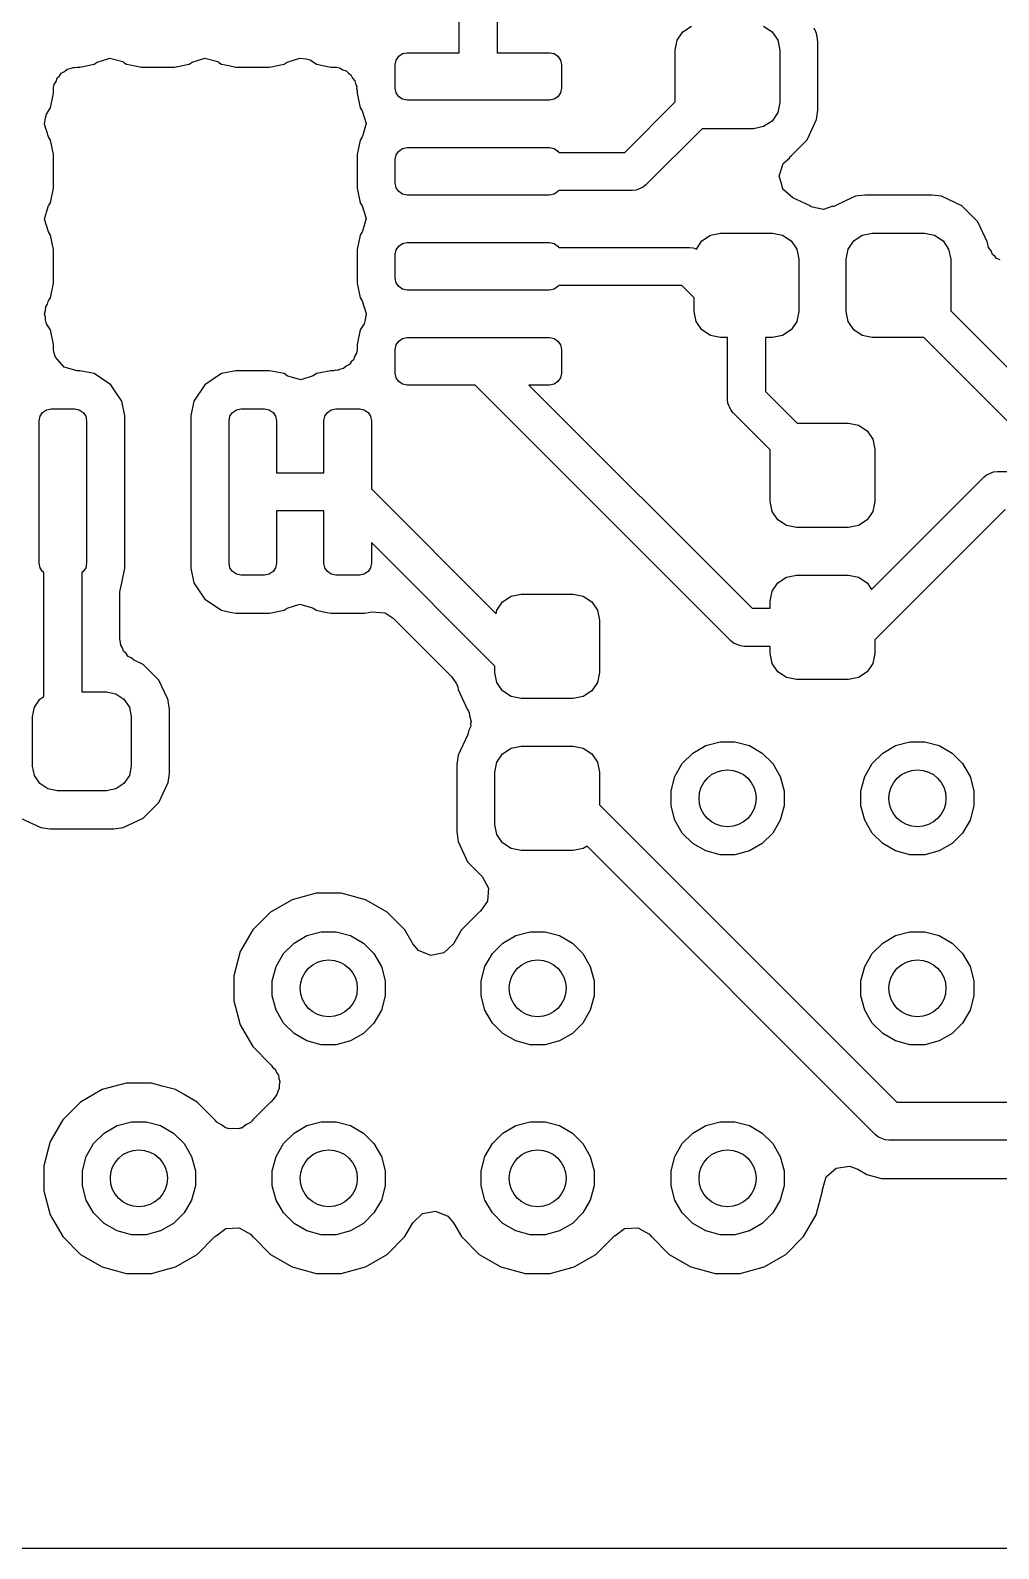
# Model space of a CAD drawing. Extents: x 2.65 to 6.49, y -4.64 to -1.62.
# Drawn here: x 4.9933 to 5.194, y -4.6358 to -4.3212 of the extents above; entities that cross this region are included whole.
import ezdxf

# ---------------------------------------------------------------- set-up
doc = ezdxf.new("R2010")
doc.units = 0
doc.header["$MEASUREMENT"] = 0
doc.layers.add('BLACK', color=7, linetype='CONTINUOUS')

msp = doc.modelspace()

# ---------------------------------------------------------------- linework, layer by layer
at = {"layer": 'BLACK', "linetype": 'CONTINUOUS'}
for p, q in [((5.08219, -4.32579), (5.08219, -4.28199)), ((5.09006, -4.28362), (5.09006, -4.32579)), ((5.12738, -4.32322), (5.12855, -4.32147)), ((5.12855, -4.32147), (5.13031, -4.32029)), ((5.14528, -4.32029), (5.14704, -4.32147)), ((5.14704, -4.32147), (5.14821, -4.32322)), ((5.15611, -4.32147), (5.15575, -4.3207)), ((5.15626, -4.3218), (5.15611, -4.32147)), ((5.15636, -4.32252), (5.15626, -4.3218)), ((5.15649, -4.32352), (5.15636, -4.32252)), ((5.06962, -4.32651), (5.07042, -4.32597)), ((5.07042, -4.32597), (5.07136, -4.32579)), ((5.07136, -4.32579), (5.08219, -4.32579)), ((5.09006, -4.32579), (5.10089, -4.32579)), ((5.10089, -4.32579), (5.10183, -4.32597)), ((5.10183, -4.32597), (5.10263, -4.32651)), ((5.12697, -4.3253), (5.12738, -4.32322)), ((5.12697, -4.33597), (5.12697, -4.3253)), ((5.14821, -4.32322), (5.14862, -4.3253)), ((5.14862, -4.3253), (5.14862, -4.33612)), ((5.15652, -4.32374), (5.15649, -4.32352)), ((5.15652, -4.33768), (5.15652, -4.32374)), ((5.00033, -4.3297), (5.00091, -4.3292)), ((5.00091, -4.3292), (5.00172, -4.32902)), ((5.00172, -4.32902), (5.00212, -4.32883)), ((5.00212, -4.32883), (5.00244, -4.32887)), ((5.00244, -4.32887), (5.00293, -4.32876)), ((5.00293, -4.32876), (5.00348, -4.32876)), ((5.00348, -4.32876), (5.0065, -4.32816)), ((5.00348, -4.32876), (5.00348, -4.32876)), ((5.0065, -4.32816), (5.00713, -4.32774)), ((5.00713, -4.32774), (5.00976, -4.32692)), ((5.00976, -4.32692), (5.01241, -4.32764)), ((5.01241, -4.32764), (5.01255, -4.32774)), ((5.01255, -4.32774), (5.01266, -4.32781)), ((5.01266, -4.32781), (5.01318, -4.32816)), ((5.01318, -4.32816), (5.01318, -4.32816)), ((5.01318, -4.32816), (5.01469, -4.32846)), ((5.01469, -4.32846), (5.0162, -4.32876)), ((5.0162, -4.32876), (5.02317, -4.32876)), ((5.02317, -4.32876), (5.02619, -4.32816)), ((5.02619, -4.32816), (5.02682, -4.32774)), ((5.02682, -4.32774), (5.02944, -4.32692)), ((5.02944, -4.32692), (5.03209, -4.32764)), ((5.03209, -4.32764), (5.03224, -4.32774)), ((5.03224, -4.32774), (5.03234, -4.32781)), ((5.03234, -4.32781), (5.03287, -4.32816)), ((5.03287, -4.32816), (5.03287, -4.32816)), ((5.03287, -4.32816), (5.03438, -4.32846)), ((5.03438, -4.32846), (5.03589, -4.32876)), ((5.03589, -4.32876), (5.04285, -4.32876)), ((5.04285, -4.32876), (5.04587, -4.32816)), ((5.04587, -4.32816), (5.0465, -4.32774)), ((5.0465, -4.32774), (5.04913, -4.32692)), ((5.04913, -4.32692), (5.05047, -4.32708)), ((5.05047, -4.32708), (5.05125, -4.32729)), ((5.05125, -4.32729), (5.05255, -4.32816)), ((5.05255, -4.32816), (5.05557, -4.32876)), ((5.05557, -4.32876), (5.05676, -4.32876)), ((5.05676, -4.32876), (5.05738, -4.32892)), ((5.05738, -4.32892), (5.05803, -4.32932)), ((5.05803, -4.32932), (5.05876, -4.32953)), ((5.0689, -4.32825), (5.06908, -4.32731)), ((5.0689, -4.33317), (5.0689, -4.32825)), ((5.06908, -4.32731), (5.06962, -4.32651)), ((5.10263, -4.32651), (5.10316, -4.32731)), ((5.10316, -4.32731), (5.10335, -4.32825)), ((5.10335, -4.32825), (5.10335, -4.33317)), ((4.99805, -4.333), (4.99822, -4.33238)), ((4.99822, -4.33238), (4.99861, -4.33173)), ((4.99861, -4.33173), (4.99883, -4.331)), ((4.99883, -4.331), (4.99931, -4.33058)), ((4.99931, -4.33058), (4.99965, -4.33003)), ((4.99965, -4.33003), (5.00033, -4.3297)), ((5.05876, -4.32953), (5.05918, -4.33002)), ((5.05918, -4.33002), (5.05973, -4.33035)), ((5.05973, -4.33035), (5.06006, -4.33104)), ((5.06006, -4.33104), (5.06056, -4.33161)), ((5.06056, -4.33161), (5.06074, -4.33242)), ((5.06074, -4.33242), (5.06094, -4.33283)), ((4.99745, -4.33721), (4.99805, -4.33419)), ((4.99805, -4.33419), (4.99805, -4.333)), ((5.06094, -4.33283), (5.0609, -4.33315)), ((5.0609, -4.33315), (5.061, -4.33364)), ((5.061, -4.33364), (5.061, -4.33419)), ((5.061, -4.33419), (5.0616, -4.33721)), ((5.06908, -4.33411), (5.0689, -4.33317)), ((5.06962, -4.33491), (5.06908, -4.33411)), ((5.07042, -4.33544), (5.06962, -4.33491)), ((5.07136, -4.33563), (5.07042, -4.33544)), ((5.10089, -4.33563), (5.07136, -4.33563)), ((5.10183, -4.33544), (5.10089, -4.33563)), ((5.10263, -4.33491), (5.10183, -4.33544)), ((5.10316, -4.33411), (5.10263, -4.33491)), ((5.10335, -4.33317), (5.10316, -4.33411)), ((4.99637, -4.33929), (4.99658, -4.33851)), ((4.99658, -4.33851), (4.99745, -4.33721)), ((5.0616, -4.33721), (5.06203, -4.33784)), ((5.06203, -4.33784), (5.06285, -4.34046)), ((5.11648, -4.34646), (5.12697, -4.33597)), ((5.14821, -4.33819), (5.14704, -4.33995)), ((5.14862, -4.33612), (5.14821, -4.33819)), ((5.15626, -4.33962), (5.15652, -4.33768)), ((4.99621, -4.34064), (4.99637, -4.33929)), ((4.99703, -4.34326), (4.99621, -4.34064)), ((5.06285, -4.34046), (5.06212, -4.34312)), ((5.13254, -4.34154), (5.12089, -4.35318)), ((5.14321, -4.34154), (5.13254, -4.34154)), ((5.14528, -4.34112), (5.14321, -4.34154)), ((5.14704, -4.33995), (5.14528, -4.34112)), ((5.15428, -4.34387), (5.15626, -4.33962)), ((4.99745, -4.34389), (4.99703, -4.34326)), ((4.99805, -4.34691), (4.99745, -4.34389)), ((4.99745, -4.34389), (4.99745, -4.34389)), ((4.99745, -4.34389), (4.99745, -4.34389)), ((5.0616, -4.34389), (5.061, -4.34691)), ((5.06203, -4.34326), (5.0616, -4.34389)), ((5.06212, -4.34312), (5.06203, -4.34326)), ((5.15096, -4.34719), (5.15428, -4.34387)), ((4.99805, -4.35387), (4.99805, -4.34691)), ((5.061, -4.34691), (5.061, -4.35387)), ((5.0689, -4.34793), (5.06908, -4.34699)), ((5.0689, -4.35285), (5.0689, -4.34793)), ((5.06908, -4.34699), (5.06962, -4.34619)), ((5.06962, -4.34619), (5.07042, -4.34566)), ((5.07042, -4.34566), (5.07136, -4.34547)), ((5.07136, -4.34547), (5.10089, -4.34547)), ((5.10089, -4.34547), (5.10183, -4.34566)), ((5.10183, -4.34566), (5.10263, -4.34619)), ((5.10263, -4.34619), (5.1028, -4.34646)), ((5.1028, -4.34646), (5.11648, -4.34646)), ((5.14979, -4.34835), (5.1507, -4.34756)), ((5.15061, -4.34744), (5.15096, -4.34719)), ((5.1507, -4.34756), (5.15061, -4.34744)), ((5.15096, -4.34719), (5.15096, -4.34719)), ((5.14851, -4.35137), (5.14891, -4.35007)), ((5.14851, -4.35139), (5.14851, -4.35137)), ((5.14851, -4.35141), (5.14851, -4.35139)), ((5.14888, -4.35272), (5.14851, -4.35141)), ((5.14891, -4.35007), (5.1493, -4.34877)), ((5.1493, -4.34877), (5.14931, -4.34876)), ((5.14931, -4.34876), (5.14932, -4.34875)), ((5.14932, -4.34875), (5.14979, -4.34835)), ((4.99745, -4.35689), (4.99805, -4.35387)), ((5.061, -4.35387), (5.0616, -4.35689)), ((5.06908, -4.3538), (5.0689, -4.35285)), ((5.06962, -4.35459), (5.06908, -4.3538)), ((5.07042, -4.35513), (5.06962, -4.35459)), ((5.10263, -4.35459), (5.10183, -4.35513)), ((5.1028, -4.35433), (5.10263, -4.35459)), ((5.11811, -4.35433), (5.1028, -4.35433)), ((5.11888, -4.35426), (5.11811, -4.35433)), ((5.1203, -4.35367), (5.11888, -4.35426)), ((5.12089, -4.35318), (5.1203, -4.35367)), ((5.14924, -4.35403), (5.14888, -4.35272)), ((5.14926, -4.35404), (5.14924, -4.35403)), ((5.14926, -4.35405), (5.14926, -4.35404)), ((5.15028, -4.35495), (5.14926, -4.35405)), ((4.99621, -4.36032), (4.99694, -4.35767)), ((4.99694, -4.35767), (4.99703, -4.35753)), ((4.99703, -4.35753), (4.99745, -4.35689)), ((5.0616, -4.35689), (5.06203, -4.35752)), ((5.06203, -4.35752), (5.06285, -4.36015)), ((5.07136, -4.35531), (5.07042, -4.35513)), ((5.10089, -4.35531), (5.07136, -4.35531)), ((5.10183, -4.35513), (5.10089, -4.35531)), ((5.1513, -4.35586), (5.15028, -4.35495)), ((5.15131, -4.35586), (5.1513, -4.35586)), ((5.1549, -4.35753), (5.15131, -4.35586)), ((5.15495, -4.35759), (5.1549, -4.35753)), ((5.15539, -4.3578), (5.15495, -4.35759)), ((5.15963, -4.3576), (5.15767, -4.35826)), ((5.15968, -4.35771), (5.15963, -4.3576)), ((5.16009, -4.35752), (5.15968, -4.35771)), ((5.16238, -4.35645), (5.16009, -4.35752)), ((5.16432, -4.35555), (5.16238, -4.35645)), ((5.16626, -4.3553), (5.16432, -4.35555)), ((5.16432, -4.35555), (5.16432, -4.35555)), ((5.1802, -4.3553), (5.16626, -4.3553)), ((5.18214, -4.35555), (5.1802, -4.3553)), ((5.1802, -4.3553), (5.1802, -4.3553)), ((5.1802, -4.3553), (5.1802, -4.3553)), ((5.1802, -4.3553), (5.1802, -4.3553)), ((5.18639, -4.35753), (5.18214, -4.35555)), ((5.18214, -4.35555), (5.18214, -4.35555)), ((5.18971, -4.36085), (5.18639, -4.35753)), ((4.99703, -4.36295), (4.99621, -4.36032)), ((5.06285, -4.36015), (5.06212, -4.3628)), ((5.15767, -4.35826), (5.15539, -4.3578)), ((5.19169, -4.36511), (5.18971, -4.36085)), ((4.99745, -4.36358), (4.99703, -4.36295)), ((4.99805, -4.3666), (4.99745, -4.36358)), ((4.99745, -4.36358), (4.99745, -4.36358)), ((4.99745, -4.36358), (4.99745, -4.36358)), ((5.0616, -4.36358), (5.061, -4.3666)), ((5.06203, -4.36295), (5.0616, -4.36358)), ((5.06212, -4.3628), (5.06203, -4.36295)), ((5.13249, -4.36477), (5.13425, -4.3636)), ((5.13425, -4.3636), (5.13632, -4.36319)), ((5.13632, -4.36319), (5.14715, -4.36319)), ((5.14715, -4.36319), (5.14922, -4.3636)), ((5.14922, -4.3636), (5.15097, -4.36477)), ((5.16399, -4.36477), (5.16574, -4.3636)), ((5.16574, -4.3636), (5.16781, -4.36319)), ((5.16781, -4.36319), (5.17864, -4.36319)), ((5.17864, -4.36319), (5.18071, -4.3636)), ((5.18071, -4.3636), (5.18247, -4.36477)), ((4.99805, -4.37356), (4.99805, -4.3666)), ((5.061, -4.3666), (5.061, -4.37356)), ((5.0689, -4.36762), (5.06908, -4.36668)), ((5.06908, -4.36668), (5.06962, -4.36588)), ((5.06962, -4.36588), (5.07042, -4.36534)), ((5.07042, -4.36534), (5.07136, -4.36516)), ((5.07136, -4.36516), (5.10089, -4.36516)), ((5.10089, -4.36516), (5.10183, -4.36534)), ((5.10183, -4.36534), (5.10263, -4.36588)), ((5.10263, -4.36588), (5.1028, -4.36614)), ((5.1028, -4.36614), (5.12992, -4.36614)), ((5.12992, -4.36614), (5.13069, -4.36622)), ((5.13069, -4.36622), (5.13135, -4.36649)), ((5.13135, -4.36649), (5.13249, -4.36477)), ((5.15097, -4.36477), (5.15215, -4.36653)), ((5.15215, -4.36653), (5.15256, -4.3686)), ((5.1624, -4.3686), (5.16281, -4.36653)), ((5.16281, -4.36653), (5.16399, -4.36477)), ((5.18247, -4.36477), (5.18364, -4.36653)), ((5.18364, -4.36653), (5.18406, -4.3686)), ((5.19171, -4.36522), (5.19169, -4.36511)), ((5.19193, -4.36618), (5.19171, -4.36522)), ((5.19242, -4.36685), (5.19193, -4.36618)), ((5.19273, -4.36763), (5.19242, -4.36685)), ((5.0689, -4.37254), (5.0689, -4.36762)), ((5.15256, -4.3686), (5.15256, -4.37943)), ((5.1624, -4.37943), (5.1624, -4.3686)), ((5.18406, -4.3686), (5.18406, -4.37927)), ((5.1932, -4.36795), (5.19273, -4.36763)), ((5.19353, -4.36842), (5.1932, -4.36795)), ((5.1943, -4.36873), (5.19353, -4.36842)), ((5.06908, -4.37348), (5.0689, -4.37254)), ((5.06962, -4.37428), (5.06908, -4.37348)), ((4.99703, -4.37721), (4.99745, -4.37658)), ((4.99745, -4.37658), (4.99805, -4.37356)), ((5.061, -4.37356), (5.0616, -4.37658)), ((5.0616, -4.37658), (5.06203, -4.37721)), ((5.07042, -4.37481), (5.06962, -4.37428)), ((5.07136, -4.375), (5.07042, -4.37481)), ((5.10089, -4.375), (5.07136, -4.375)), ((5.10183, -4.37481), (5.10089, -4.375)), ((5.10263, -4.37428), (5.10183, -4.37481)), ((5.1028, -4.37402), (5.10263, -4.37428)), ((5.12829, -4.37402), (5.1028, -4.37402)), ((5.13091, -4.37663), (5.12829, -4.37402)), ((5.13091, -4.37943), (5.13091, -4.37663)), ((4.99621, -4.38001), (4.99642, -4.37923)), ((4.99642, -4.37923), (4.99644, -4.37843)), ((4.99644, -4.37843), (4.99678, -4.37793)), ((4.99678, -4.37793), (4.99694, -4.37736)), ((4.99694, -4.37736), (4.99703, -4.37721)), ((5.06203, -4.37721), (5.06285, -4.37983)), ((5.13132, -4.3815), (5.13091, -4.37943)), ((5.15256, -4.37943), (5.15215, -4.3815)), ((5.16281, -4.3815), (5.1624, -4.37943)), ((5.18406, -4.37927), (5.20439, -4.39961)), ((4.99639, -4.38058), (4.99621, -4.38001)), ((4.99637, -4.38118), (4.99639, -4.38058)), ((4.99658, -4.38196), (4.99637, -4.38118)), ((4.99745, -4.38326), (4.99658, -4.38196)), ((5.06247, -4.38196), (5.0616, -4.38326)), ((5.06268, -4.38118), (5.06247, -4.38196)), ((5.06285, -4.37983), (5.06268, -4.38118)), ((5.13249, -4.38326), (5.13132, -4.3815)), ((5.15215, -4.3815), (5.15097, -4.38326)), ((5.16399, -4.38326), (5.16281, -4.3815)), ((4.99805, -4.38628), (4.99745, -4.38326)), ((5.0616, -4.38326), (5.061, -4.38628)), ((5.06908, -4.38636), (5.06962, -4.38556)), ((5.06962, -4.38556), (5.07042, -4.38503)), ((5.07042, -4.38503), (5.07136, -4.38484)), ((5.07136, -4.38484), (5.10089, -4.38484)), ((5.10089, -4.38484), (5.10183, -4.38503)), ((5.10183, -4.38503), (5.10263, -4.38556)), ((5.10263, -4.38556), (5.10316, -4.38636)), ((5.13425, -4.38443), (5.13249, -4.38326)), ((5.13632, -4.38484), (5.13425, -4.38443)), ((5.1378, -4.38484), (5.13632, -4.38484)), ((5.1378, -4.39764), (5.1378, -4.38484)), ((5.14715, -4.38484), (5.14567, -4.38484)), ((5.14567, -4.38484), (5.14567, -4.39601)), ((5.14922, -4.38443), (5.14715, -4.38484)), ((5.15097, -4.38326), (5.14922, -4.38443)), ((5.16574, -4.38443), (5.16399, -4.38326)), ((5.16781, -4.38484), (5.16574, -4.38443)), ((5.17849, -4.38484), (5.16781, -4.38484)), ((5.19997, -4.40633), (5.17849, -4.38484)), ((4.99805, -4.38747), (4.99805, -4.38628)), ((4.99822, -4.38809), (4.99805, -4.38747)), ((4.99849, -4.38886), (4.99822, -4.38809)), ((5.00029, -4.39094), (4.99849, -4.38886)), ((5.06044, -4.38874), (5.06023, -4.38947)), ((5.06084, -4.38809), (5.06044, -4.38874)), ((5.061, -4.38747), (5.06084, -4.38809)), ((5.061, -4.38628), (5.061, -4.38747)), ((5.0689, -4.3873), (5.06908, -4.38636)), ((5.0689, -4.39222), (5.0689, -4.3873)), ((5.10316, -4.38636), (5.10335, -4.3873)), ((5.10335, -4.3873), (5.10335, -4.39222)), ((5.00293, -4.39171), (5.00029, -4.39094)), ((5.00348, -4.39171), (5.00293, -4.39171)), ((5.0065, -4.39231), (5.00348, -4.39171)), ((5.00348, -4.39171), (5.00348, -4.39171)), ((5.00993, -4.3946), (5.0065, -4.39231)), ((5.0065, -4.39231), (5.0065, -4.39231)), ((5.0065, -4.39231), (5.0065, -4.39231)), ((5.03287, -4.39231), (5.02944, -4.3946)), ((5.03589, -4.39171), (5.03287, -4.39231)), ((5.03287, -4.39231), (5.03287, -4.39231)), ((5.04285, -4.39171), (5.03589, -4.39171)), ((5.04587, -4.39231), (5.04285, -4.39171)), ((5.0465, -4.39273), (5.04587, -4.39231)), ((5.05255, -4.39231), (5.05192, -4.39273)), ((5.05557, -4.39171), (5.05255, -4.39231)), ((5.05612, -4.39171), (5.05557, -4.39171)), ((5.05661, -4.39161), (5.05612, -4.39171)), ((5.05694, -4.39164), (5.05661, -4.39161)), ((5.05734, -4.39145), (5.05694, -4.39164)), ((5.05815, -4.39127), (5.05734, -4.39145)), ((5.05873, -4.39077), (5.05815, -4.39127)), ((5.05941, -4.39044), (5.05873, -4.39077)), ((5.05974, -4.38989), (5.05941, -4.39044)), ((5.06023, -4.38947), (5.05974, -4.38989)), ((5.06908, -4.39317), (5.0689, -4.39222)), ((5.10335, -4.39222), (5.10316, -4.39317)), ((5.01091, -4.39608), (5.00993, -4.3946)), ((5.02944, -4.3946), (5.02716, -4.39803)), ((5.04665, -4.39283), (5.0465, -4.39273)), ((5.0493, -4.39356), (5.04665, -4.39283)), ((5.05192, -4.39273), (5.0493, -4.39356)), ((5.06962, -4.39396), (5.06908, -4.39317)), ((5.07042, -4.3945), (5.06962, -4.39396)), ((5.07136, -4.39469), (5.07042, -4.3945)), ((5.08548, -4.39469), (5.07136, -4.39469)), ((5.13846, -4.44767), (5.08548, -4.39469)), ((5.10089, -4.39469), (5.09661, -4.39469)), ((5.09661, -4.39469), (5.14287, -4.44094)), ((5.10183, -4.3945), (5.10089, -4.39469)), ((5.10263, -4.39396), (5.10183, -4.3945)), ((5.10316, -4.39317), (5.10263, -4.39396)), ((5.01221, -4.39803), (5.01091, -4.39608)), ((5.01281, -4.40105), (5.01221, -4.39803)), ((5.01221, -4.39803), (5.01221, -4.39803)), ((5.01221, -4.39803), (5.01221, -4.39803)), ((5.02716, -4.39803), (5.02656, -4.40105)), ((5.02716, -4.39803), (5.02716, -4.39803)), ((5.13787, -4.39841), (5.1378, -4.39764)), ((5.13846, -4.39983), (5.13787, -4.39841)), ((5.14567, -4.39601), (5.15222, -4.40256)), ((4.99508, -4.40207), (4.99527, -4.40113)), ((4.99527, -4.40113), (4.9958, -4.40033)), ((4.9958, -4.40033), (4.9966, -4.39979)), ((4.9966, -4.39979), (4.99754, -4.39961)), ((4.99754, -4.39961), (5.00246, -4.39961)), ((5.00246, -4.39961), (5.0034, -4.39979)), ((5.0034, -4.39979), (5.0042, -4.40033)), ((5.0042, -4.40033), (5.00473, -4.40113)), ((5.00473, -4.40113), (5.00492, -4.40207)), ((5.01281, -4.43261), (5.01281, -4.40105)), ((5.02656, -4.40105), (5.02656, -4.43261)), ((5.03445, -4.40207), (5.03464, -4.40113)), ((5.03464, -4.40113), (5.03517, -4.40033)), ((5.03517, -4.40033), (5.03597, -4.39979)), ((5.03597, -4.39979), (5.03691, -4.39961)), ((5.03691, -4.39961), (5.04183, -4.39961)), ((5.04183, -4.39961), (5.04277, -4.39979)), ((5.04277, -4.39979), (5.04357, -4.40033)), ((5.04357, -4.40033), (5.0441, -4.40113)), ((5.0441, -4.40113), (5.04429, -4.40207)), ((5.05413, -4.40207), (5.05432, -4.40113)), ((5.05432, -4.40113), (5.05485, -4.40033)), ((5.05485, -4.40033), (5.05565, -4.39979)), ((5.05565, -4.39979), (5.05659, -4.39961)), ((5.05659, -4.39961), (5.06152, -4.39961)), ((5.06152, -4.39961), (5.06246, -4.39979)), ((5.06246, -4.39979), (5.06326, -4.40033)), ((5.06326, -4.40033), (5.06379, -4.40113)), ((5.06379, -4.40113), (5.06398, -4.40207)), ((5.13895, -4.40042), (5.13846, -4.39983)), ((5.14665, -4.40813), (5.13895, -4.40042)), ((4.99508, -4.43159), (4.99508, -4.40207)), ((5.00492, -4.40207), (5.00492, -4.43159)), ((5.03445, -4.43159), (5.03445, -4.40207)), ((5.04429, -4.40207), (5.04429, -4.41289)), ((5.05413, -4.41289), (5.05413, -4.40207)), ((5.06398, -4.40207), (5.06398, -4.41618)), ((5.15222, -4.40256), (5.16289, -4.40256)), ((5.16289, -4.40256), (5.16497, -4.40297)), ((5.16497, -4.40297), (5.16672, -4.40414)), ((5.16672, -4.40414), (5.16789, -4.4059)), ((5.16789, -4.4059), (5.16831, -4.40797)), ((5.16831, -4.40797), (5.16831, -4.4188)), ((5.14665, -4.4188), (5.14665, -4.40813)), ((5.04429, -4.41289), (5.05413, -4.41289)), ((5.16765, -4.43702), (5.19092, -4.41375)), ((5.19092, -4.41375), (5.19151, -4.41326)), ((5.19151, -4.41326), (5.19293, -4.41267)), ((5.19293, -4.41267), (5.1937, -4.4126)), ((5.1937, -4.4126), (5.30433, -4.4126)), ((5.06398, -4.41618), (5.08984, -4.44205)), ((5.14707, -4.42087), (5.14665, -4.4188)), ((5.16831, -4.4188), (5.16789, -4.42087)), ((5.19533, -4.42047), (5.16831, -4.4475)), ((5.05413, -4.42077), (5.04429, -4.42077)), ((5.04429, -4.42077), (5.04429, -4.43159)), ((5.05413, -4.43159), (5.05413, -4.42077)), ((5.14824, -4.42263), (5.14707, -4.42087)), ((5.15, -4.4238), (5.14824, -4.42263)), ((5.15207, -4.42421), (5.15, -4.4238)), ((5.16497, -4.4238), (5.16289, -4.42421)), ((5.16672, -4.42263), (5.16497, -4.4238)), ((5.16789, -4.42087), (5.16672, -4.42263)), ((5.16289, -4.42421), (5.15207, -4.42421)), ((5.08957, -4.45291), (5.06398, -4.42732)), ((5.06398, -4.42732), (5.06398, -4.43159)), ((4.99527, -4.43254), (4.99508, -4.43159)), ((4.9958, -4.43333), (4.99527, -4.43254)), ((5.00473, -4.43254), (5.0042, -4.43333)), ((5.00492, -4.43159), (5.00473, -4.43254)), ((5.01221, -4.43563), (5.01281, -4.43261)), ((5.02656, -4.43261), (5.02716, -4.43563)), ((5.03464, -4.43254), (5.03445, -4.43159)), ((5.03517, -4.43333), (5.03464, -4.43254)), ((5.0441, -4.43254), (5.04357, -4.43333)), ((5.04429, -4.43159), (5.0441, -4.43254)), ((5.05432, -4.43254), (5.05413, -4.43159)), ((5.05485, -4.43333), (5.05432, -4.43254)), ((5.06379, -4.43254), (5.06326, -4.43333)), ((5.06398, -4.43159), (5.06379, -4.43254)), ((4.99606, -4.43351), (4.9958, -4.43333)), ((4.99606, -4.45919), (4.99606, -4.43351)), ((5.0042, -4.43333), (5.00394, -4.43351)), ((5.00394, -4.43351), (5.00394, -4.45827)), ((5.01183, -4.43753), (5.0122, -4.43566)), ((5.0122, -4.43566), (5.01221, -4.43563)), ((5.01221, -4.43563), (5.01221, -4.43563)), ((5.02716, -4.43563), (5.02716, -4.43563)), ((5.02716, -4.43563), (5.02842, -4.43753)), ((5.03597, -4.43387), (5.03517, -4.43333)), ((5.03691, -4.43406), (5.03597, -4.43387)), ((5.04183, -4.43406), (5.03691, -4.43406)), ((5.04277, -4.43387), (5.04183, -4.43406)), ((5.04357, -4.43333), (5.04277, -4.43387)), ((5.05565, -4.43387), (5.05485, -4.43333)), ((5.05659, -4.43406), (5.05565, -4.43387)), ((5.06152, -4.43406), (5.05659, -4.43406)), ((5.06246, -4.43387), (5.06152, -4.43406)), ((5.06326, -4.43333), (5.06246, -4.43387)), ((5.14707, -4.4374), (5.14824, -4.43564)), ((5.14824, -4.43564), (5.15, -4.43447)), ((5.15, -4.43447), (5.15207, -4.43406)), ((5.15207, -4.43406), (5.16289, -4.43406)), ((5.16289, -4.43406), (5.16497, -4.43447)), ((5.16497, -4.43447), (5.16672, -4.43564)), ((5.16672, -4.43564), (5.16765, -4.43702)), ((5.01183, -4.44721), (5.01183, -4.43753)), ((5.02842, -4.43753), (5.02944, -4.43906)), ((5.02944, -4.43906), (5.03287, -4.44135)), ((5.08998, -4.44133), (5.09115, -4.43958)), ((5.09115, -4.43958), (5.09291, -4.4384)), ((5.09291, -4.4384), (5.09498, -4.43799)), ((5.09498, -4.43799), (5.10581, -4.43799)), ((5.10581, -4.43799), (5.10788, -4.4384)), ((5.10788, -4.4384), (5.10963, -4.43958)), ((5.10963, -4.43958), (5.11081, -4.44133)), ((5.14665, -4.43947), (5.14707, -4.4374)), ((5.14665, -4.44094), (5.14665, -4.43947)), ((5.03287, -4.44135), (5.03287, -4.44135)), ((5.03287, -4.44135), (5.03287, -4.44135)), ((5.03287, -4.44135), (5.03436, -4.44164)), ((5.03436, -4.44164), (5.03589, -4.44195)), ((5.03589, -4.44195), (5.04285, -4.44195)), ((5.04285, -4.44195), (5.04587, -4.44135)), ((5.04587, -4.44135), (5.0465, -4.44093)), ((5.0465, -4.44093), (5.04913, -4.44011)), ((5.04913, -4.44011), (5.05178, -4.44083)), ((5.05178, -4.44083), (5.05192, -4.44093)), ((5.05192, -4.44093), (5.05255, -4.44135)), ((5.05255, -4.44135), (5.05255, -4.44135)), ((5.05255, -4.44135), (5.05255, -4.44135)), ((5.05255, -4.44135), (5.05404, -4.44164)), ((5.05404, -4.44164), (5.05557, -4.44195)), ((5.05557, -4.44195), (5.06254, -4.44195)), ((5.06254, -4.44195), (5.06407, -4.44164)), ((5.06407, -4.44164), (5.06681, -4.44189)), ((5.06681, -4.44189), (5.06847, -4.44298)), ((5.08984, -4.44205), (5.08998, -4.44133)), ((5.11081, -4.44133), (5.11122, -4.44341)), ((5.14287, -4.44094), (5.14665, -4.44094)), ((5.06847, -4.44298), (5.08056, -4.45507)), ((5.11122, -4.44341), (5.11122, -4.45423)), ((5.01203, -4.44859), (5.01183, -4.44721)), ((5.01239, -4.44916), (5.01203, -4.44859)), ((5.13905, -4.44816), (5.13846, -4.44767)), ((5.14047, -4.44874), (5.13905, -4.44816)), ((5.14124, -4.44882), (5.14047, -4.44874)), ((5.14665, -4.44882), (5.14124, -4.44882)), ((5.14665, -4.4503), (5.14665, -4.44882)), ((5.16831, -4.4475), (5.16831, -4.4503)), ((5.01258, -4.44982), (5.01239, -4.44916)), ((5.01313, -4.4503), (5.01258, -4.44982)), ((5.01352, -4.4509), (5.01313, -4.4503)), ((5.01414, -4.45119), (5.01352, -4.4509)), ((5.01465, -4.45164), (5.01414, -4.45119)), ((5.01663, -4.45256), (5.01465, -4.45164)), ((5.14707, -4.45237), (5.14665, -4.4503)), ((5.16831, -4.4503), (5.16789, -4.45237)), ((5.01988, -4.45581), (5.01663, -4.45256)), ((5.08056, -4.45507), (5.08158, -4.45656)), ((5.08957, -4.45423), (5.08957, -4.45291)), ((5.08998, -4.4563), (5.08957, -4.45423)), ((5.11122, -4.45423), (5.11081, -4.4563)), ((5.14824, -4.45412), (5.14707, -4.45237)), ((5.15, -4.4553), (5.14824, -4.45412)), ((5.15207, -4.45571), (5.15, -4.4553)), ((5.16497, -4.4553), (5.16289, -4.45571)), ((5.16672, -4.45412), (5.16497, -4.4553)), ((5.16789, -4.45237), (5.16672, -4.45412)), ((5.00394, -4.45827), (5.00906, -4.45827)), ((5.00906, -4.45827), (5.01101, -4.45866)), ((5.02168, -4.45966), (5.01988, -4.45581)), ((5.08158, -4.45656), (5.08186, -4.45719)), ((5.08186, -4.45719), (5.08193, -4.45773)), ((5.08193, -4.45773), (5.08391, -4.46198)), ((5.09115, -4.45806), (5.08998, -4.4563)), ((5.09291, -4.45923), (5.09115, -4.45806)), ((5.10963, -4.45806), (5.10788, -4.45923)), ((5.11081, -4.4563), (5.10963, -4.45806)), ((5.16289, -4.45571), (5.15207, -4.45571)), ((4.9937, -4.46339), (4.99409, -4.46143)), ((4.99409, -4.46143), (4.9952, -4.45977)), ((4.9952, -4.45977), (4.99606, -4.45919)), ((5.01101, -4.45866), (5.01267, -4.45977)), ((5.01267, -4.45977), (5.01378, -4.46143)), ((5.01378, -4.46143), (5.01417, -4.46339)), ((5.02182, -4.45997), (5.02168, -4.45966)), ((5.0219, -4.46063), (5.02182, -4.45997)), ((5.02182, -4.45997), (5.02182, -4.45997)), ((5.02207, -4.46186), (5.0219, -4.46063)), ((5.09498, -4.45965), (5.09291, -4.45923)), ((5.10581, -4.45965), (5.09498, -4.45965)), ((5.10788, -4.45923), (5.10581, -4.45965)), ((4.9937, -4.47362), (4.9937, -4.46339)), ((5.01417, -4.46339), (5.01417, -4.47362)), ((5.02207, -4.47515), (5.02207, -4.46186)), ((5.08391, -4.46198), (5.084, -4.46207)), ((5.084, -4.46207), (5.08423, -4.46261)), ((5.08423, -4.46261), (5.08435, -4.46351)), ((5.08435, -4.46351), (5.08464, -4.46437)), ((5.08464, -4.46437), (5.08452, -4.46485)), ((5.08394, -4.46708), (5.08193, -4.4714)), ((5.08397, -4.46704), (5.08394, -4.46708)), ((5.08398, -4.46701), (5.08397, -4.46704)), ((5.08409, -4.46676), (5.08398, -4.46701)), ((5.08419, -4.46616), (5.08404, -4.46674)), ((5.08404, -4.46674), (5.08409, -4.46676)), ((5.08458, -4.46533), (5.08419, -4.46616)), ((5.08452, -4.46485), (5.08458, -4.46533)), ((5.09115, -4.47107), (5.09291, -4.4699)), ((5.09291, -4.4699), (5.09498, -4.46949)), ((5.09498, -4.46949), (5.10581, -4.46949)), ((5.10581, -4.46949), (5.10788, -4.4699)), ((5.10788, -4.4699), (5.10963, -4.47107)), ((5.12842, -4.47312), (5.13061, -4.47094)), ((5.13061, -4.47094), (5.13328, -4.4694)), ((5.13328, -4.4694), (5.13625, -4.46861)), ((5.13625, -4.46861), (5.13934, -4.46861)), ((5.13934, -4.46861), (5.14232, -4.4694)), ((5.14232, -4.4694), (5.14499, -4.47094)), ((5.14499, -4.47094), (5.14717, -4.47312)), ((5.1678, -4.47312), (5.16998, -4.47094)), ((5.16998, -4.47094), (5.17265, -4.4694)), ((5.17265, -4.4694), (5.17562, -4.46861)), ((5.17562, -4.46861), (5.17871, -4.46861)), ((5.17871, -4.46861), (5.18169, -4.4694)), ((5.18169, -4.4694), (5.18436, -4.47094)), ((5.18436, -4.47094), (5.18654, -4.47312)), ((4.99409, -4.47558), (4.9937, -4.47362)), ((5.01417, -4.47362), (5.01378, -4.47558)), ((5.08193, -4.4714), (5.08167, -4.47334)), ((5.08167, -4.47334), (5.08167, -4.47334)), ((5.08167, -4.47334), (5.08167, -4.48729)), ((5.08957, -4.4749), (5.08998, -4.47283)), ((5.08998, -4.47283), (5.09115, -4.47107)), ((5.10963, -4.47107), (5.11081, -4.47283)), ((5.11081, -4.47283), (5.11122, -4.4749)), ((5.12688, -4.4758), (5.12842, -4.47312)), ((5.14717, -4.47312), (5.14871, -4.4758)), ((5.16625, -4.4758), (5.1678, -4.47312)), ((5.18654, -4.47312), (5.18808, -4.4758)), ((4.9952, -4.47724), (4.99409, -4.47558)), ((4.99686, -4.47835), (4.9952, -4.47724)), ((5.01267, -4.47724), (5.01101, -4.47835)), ((5.01378, -4.47558), (5.01267, -4.47724)), ((5.01988, -4.4812), (5.02182, -4.47704)), ((5.02182, -4.47704), (5.02207, -4.47515)), ((5.08957, -4.48573), (5.08957, -4.4749)), ((5.11122, -4.4749), (5.11122, -4.48164)), ((5.12609, -4.47877), (5.12688, -4.4758)), ((5.14871, -4.4758), (5.14951, -4.47877)), ((5.16546, -4.47877), (5.16625, -4.4758)), ((5.18808, -4.4758), (5.18888, -4.47877)), ((4.99882, -4.47874), (4.99686, -4.47835)), ((5.00906, -4.47874), (4.99882, -4.47874)), ((5.01101, -4.47835), (5.00906, -4.47874)), ((5.12609, -4.48186), (5.12609, -4.47877)), ((5.14951, -4.47877), (5.14951, -4.48186)), ((5.16546, -4.48186), (5.16546, -4.47877)), ((5.18888, -4.47877), (5.18888, -4.48186)), ((5.01663, -4.48445), (5.01988, -4.4812)), ((5.11122, -4.48164), (5.17289, -4.54331)), ((5.12688, -4.48483), (5.12609, -4.48186)), ((5.14951, -4.48186), (5.14871, -4.48483)), ((5.16625, -4.48483), (5.16546, -4.48186)), ((5.18888, -4.48186), (5.18808, -4.48483)), ((4.99124, -4.48445), (4.9954, -4.48638)), ((4.9954, -4.48638), (4.9954, -4.48638)), ((4.9954, -4.48638), (4.99729, -4.48663)), ((4.99729, -4.48663), (4.99729, -4.48663)), ((4.99729, -4.48663), (5.01058, -4.48663)), ((5.01058, -4.48663), (5.01247, -4.48638)), ((5.01247, -4.48638), (5.01663, -4.48445)), ((5.08998, -4.4878), (5.08957, -4.48573)), ((5.12842, -4.48751), (5.12688, -4.48483)), ((5.14871, -4.48483), (5.14717, -4.48751)), ((5.1678, -4.48751), (5.16625, -4.48483)), ((5.18808, -4.48483), (5.18654, -4.48751)), ((5.08167, -4.48729), (5.08193, -4.48923)), ((5.08193, -4.48923), (5.08193, -4.48923)), ((5.08193, -4.48923), (5.08391, -4.49348)), ((5.09115, -4.48956), (5.08998, -4.4878)), ((5.09291, -4.49073), (5.09115, -4.48956)), ((5.13061, -4.48969), (5.12842, -4.48751)), ((5.13328, -4.49123), (5.13061, -4.48969)), ((5.14499, -4.48969), (5.14232, -4.49123)), ((5.14717, -4.48751), (5.14499, -4.48969)), ((5.16998, -4.48969), (5.1678, -4.48751)), ((5.17265, -4.49123), (5.16998, -4.48969)), ((5.18436, -4.48969), (5.18169, -4.49123)), ((5.18654, -4.48751), (5.18436, -4.48969)), ((5.09498, -4.49114), (5.09291, -4.49073)), ((5.10581, -4.49114), (5.09498, -4.49114)), ((5.10788, -4.49073), (5.10581, -4.49114)), ((5.10866, -4.49021), (5.10788, -4.49073)), ((5.16848, -4.55003), (5.10866, -4.49021)), ((5.13625, -4.49202), (5.13328, -4.49123)), ((5.13934, -4.49202), (5.13625, -4.49202)), ((5.14232, -4.49123), (5.13934, -4.49202)), ((5.17562, -4.49202), (5.17265, -4.49123)), ((5.17871, -4.49202), (5.17562, -4.49202)), ((5.18169, -4.49123), (5.17871, -4.49202)), ((5.08391, -4.49348), (5.08693, -4.4965)), ((5.08693, -4.4965), (5.08825, -4.49891)), ((5.08825, -4.49891), (5.08805, -4.50166)), ((5.04751, -4.50132), (5.04302, -4.50392)), ((5.05252, -4.49998), (5.04751, -4.50132)), ((5.05771, -4.49998), (5.05252, -4.49998)), ((5.06022, -4.50065), (5.05771, -4.49998)), ((5.06272, -4.50132), (5.06022, -4.50065)), ((5.06495, -4.50261), (5.06272, -4.50132)), ((5.08805, -4.50166), (5.08655, -4.50369)), ((5.04302, -4.50392), (5.03935, -4.50759)), ((5.04302, -4.50392), (5.04302, -4.50392)), ((5.06722, -4.50392), (5.06495, -4.50261)), ((5.07089, -4.50759), (5.06722, -4.50392)), ((5.08633, -4.50392), (5.08266, -4.50759)), ((5.08645, -4.50382), (5.08633, -4.50392)), ((5.08653, -4.50371), (5.08645, -4.50382)), ((5.08655, -4.50369), (5.08653, -4.50371)), ((5.08655, -4.50369), (5.08655, -4.50369)), ((5.03935, -4.50759), (5.03676, -4.51208)), ((5.03935, -4.50759), (5.03935, -4.50759)), ((5.04793, -4.51031), (5.0506, -4.50877)), ((5.0506, -4.50877), (5.05358, -4.50798)), ((5.05358, -4.50798), (5.05666, -4.50798)), ((5.05666, -4.50798), (5.05964, -4.50877)), ((5.05964, -4.50877), (5.06231, -4.51031)), ((5.07249, -4.51036), (5.07089, -4.50759)), ((5.08266, -4.50759), (5.081, -4.51046)), ((5.08266, -4.50759), (5.08266, -4.50759)), ((5.09124, -4.51031), (5.09391, -4.50877)), ((5.09391, -4.50877), (5.09688, -4.50798)), ((5.09688, -4.50798), (5.09997, -4.50798)), ((5.09997, -4.50798), (5.10295, -4.50877)), ((5.10295, -4.50877), (5.10562, -4.51031)), ((5.16998, -4.51031), (5.17265, -4.50877)), ((5.17265, -4.50877), (5.17562, -4.50798)), ((5.17562, -4.50798), (5.17871, -4.50798)), ((5.17871, -4.50798), (5.18169, -4.50877)), ((5.18169, -4.50877), (5.18436, -4.51031)), ((5.04575, -4.51249), (5.04793, -4.51031)), ((5.06231, -4.51031), (5.06449, -4.51249)), ((5.07254, -4.51046), (5.07249, -4.51036)), ((5.07375, -4.51185), (5.07254, -4.51046)), ((5.07631, -4.51288), (5.07375, -4.51185)), ((5.081, -4.51046), (5.07901, -4.51236)), ((5.08905, -4.51249), (5.09124, -4.51031)), ((5.10562, -4.51031), (5.1078, -4.51249)), ((5.1678, -4.51249), (5.16998, -4.51031)), ((5.18436, -4.51031), (5.18654, -4.51249)), ((5.03676, -4.51208), (5.03541, -4.51709)), ((5.04421, -4.51517), (5.04575, -4.51249)), ((5.06449, -4.51249), (5.06603, -4.51517)), ((5.07901, -4.51236), (5.07631, -4.51288)), ((5.08751, -4.51517), (5.08905, -4.51249)), ((5.1078, -4.51249), (5.10934, -4.51517)), ((5.16625, -4.51517), (5.1678, -4.51249)), ((5.18654, -4.51249), (5.18808, -4.51517)), ((5.03541, -4.51709), (5.03541, -4.52228)), ((5.04341, -4.51814), (5.04421, -4.51517)), ((5.04341, -4.52123), (5.04341, -4.51814)), ((5.06603, -4.51517), (5.06683, -4.51814)), ((5.06683, -4.51814), (5.06683, -4.52123)), ((5.08672, -4.51814), (5.08751, -4.51517)), ((5.08672, -4.52123), (5.08672, -4.51814)), ((5.10934, -4.51517), (5.11014, -4.51814)), ((5.11014, -4.51814), (5.11014, -4.52123)), ((5.16546, -4.51814), (5.16625, -4.51517)), ((5.16546, -4.52123), (5.16546, -4.51814)), ((5.18808, -4.51517), (5.18888, -4.51814)), ((5.18888, -4.51814), (5.18888, -4.52123)), ((5.04421, -4.5242), (5.04341, -4.52123)), ((5.06683, -4.52123), (5.06603, -4.5242)), ((5.08751, -4.5242), (5.08672, -4.52123)), ((5.11014, -4.52123), (5.10934, -4.5242)), ((5.16625, -4.5242), (5.16546, -4.52123)), ((5.18888, -4.52123), (5.18808, -4.5242)), ((5.03541, -4.52228), (5.03676, -4.52729)), ((5.04575, -4.52688), (5.04421, -4.5242)), ((5.06603, -4.5242), (5.06449, -4.52688)), ((5.08905, -4.52688), (5.08751, -4.5242)), ((5.10934, -4.5242), (5.1078, -4.52688)), ((5.1678, -4.52688), (5.16625, -4.5242)), ((5.18808, -4.5242), (5.18654, -4.52688)), ((5.03676, -4.52729), (5.03769, -4.52891)), ((5.04793, -4.52906), (5.04575, -4.52688)), ((5.06449, -4.52688), (5.06231, -4.52906)), ((5.09124, -4.52906), (5.08905, -4.52688)), ((5.1078, -4.52688), (5.10562, -4.52906)), ((5.16998, -4.52906), (5.1678, -4.52688)), ((5.18654, -4.52688), (5.18436, -4.52906)), ((5.03769, -4.52891), (5.03935, -4.53178)), ((5.0506, -4.5306), (5.04793, -4.52906)), ((5.05358, -4.53139), (5.0506, -4.5306)), ((5.05964, -4.5306), (5.05666, -4.53139)), ((5.06231, -4.52906), (5.05964, -4.5306)), ((5.09391, -4.5306), (5.09124, -4.52906)), ((5.09688, -4.53139), (5.09391, -4.5306)), ((5.10295, -4.5306), (5.09997, -4.53139)), ((5.10562, -4.52906), (5.10295, -4.5306)), ((5.17265, -4.5306), (5.16998, -4.52906)), ((5.17562, -4.53139), (5.17265, -4.5306)), ((5.18169, -4.5306), (5.17871, -4.53139)), ((5.18436, -4.52906), (5.18169, -4.5306)), ((5.03935, -4.53178), (5.03935, -4.53178)), ((5.03935, -4.53178), (5.04302, -4.53545)), ((5.05666, -4.53139), (5.05358, -4.53139)), ((5.09997, -4.53139), (5.09688, -4.53139)), ((5.17871, -4.53139), (5.17562, -4.53139)), ((5.04302, -4.53545), (5.04308, -4.5355)), ((5.04308, -4.5355), (5.04311, -4.53555)), ((5.04311, -4.53555), (5.04325, -4.53568)), ((5.04325, -4.53568), (5.04322, -4.5357)), ((5.04322, -4.5357), (5.04347, -4.53604)), ((5.04347, -4.53604), (5.04401, -4.53644)), ((5.04401, -4.53644), (5.04427, -4.53713)), ((5.01315, -4.53935), (5.00814, -4.54069)), ((5.01834, -4.53935), (5.01315, -4.53935)), ((5.02058, -4.53995), (5.01834, -4.53935)), ((5.02335, -4.54069), (5.02058, -4.53995)), ((5.04427, -4.53713), (5.0447, -4.53772)), ((5.0447, -4.53772), (5.04474, -4.53839)), ((5.04474, -4.53839), (5.04497, -4.53902)), ((5.04497, -4.53902), (5.04482, -4.53974)), ((5.04482, -4.53974), (5.04486, -4.54046)), ((5.00365, -4.54329), (4.99998, -4.54696)), ((5.00814, -4.54069), (5.00365, -4.54329)), ((5.00365, -4.54329), (5.00365, -4.54329)), ((5.02511, -4.54171), (5.02335, -4.54069)), ((5.02785, -4.54329), (5.02511, -4.54171)), ((5.03152, -4.54696), (5.02785, -4.54329)), ((5.02785, -4.54329), (5.02785, -4.54329)), ((5.04302, -4.54329), (5.03935, -4.54696)), ((5.04319, -4.54319), (5.04302, -4.54329)), ((5.04356, -4.54282), (5.04319, -4.54319)), ((5.04378, -4.54243), (5.04356, -4.54282)), ((5.04439, -4.54171), (5.04378, -4.54243)), ((5.04453, -4.54107), (5.04439, -4.54171)), ((5.04486, -4.54046), (5.04453, -4.54107)), ((5.17289, -4.54331), (5.34876, -4.54331)), ((4.99998, -4.54696), (4.99739, -4.55145)), ((4.99998, -4.54696), (4.99998, -4.54696)), ((5.00638, -4.55187), (5.00856, -4.54968)), ((5.00856, -4.54968), (5.01123, -4.54814)), ((5.01123, -4.54814), (5.01421, -4.54735)), ((5.01421, -4.54735), (5.01729, -4.54735)), ((5.01729, -4.54735), (5.02027, -4.54814)), ((5.02027, -4.54814), (5.02294, -4.54968)), ((5.02294, -4.54968), (5.02512, -4.55187)), ((5.03156, -4.54701), (5.03152, -4.54696)), ((5.03194, -4.54745), (5.03156, -4.54701)), ((5.03287, -4.54798), (5.03194, -4.54745)), ((5.03373, -4.54862), (5.03287, -4.54798)), ((5.03405, -4.54864), (5.03373, -4.54862)), ((5.03434, -4.5488), (5.03405, -4.54864)), ((5.0354, -4.54874), (5.03434, -4.5488)), ((5.03647, -4.54881), (5.0354, -4.54874)), ((5.03676, -4.54866), (5.03647, -4.54881)), ((5.03708, -4.54864), (5.03676, -4.54866)), ((5.03795, -4.54801), (5.03708, -4.54864)), ((5.03889, -4.54749), (5.03795, -4.54801)), ((5.03925, -4.54713), (5.03889, -4.54749)), ((5.03935, -4.54696), (5.03925, -4.54713)), ((5.04575, -4.55187), (5.04793, -4.54968)), ((5.04793, -4.54968), (5.0506, -4.54814)), ((5.0506, -4.54814), (5.05358, -4.54735)), ((5.05358, -4.54735), (5.05666, -4.54735)), ((5.05666, -4.54735), (5.05964, -4.54814)), ((5.05964, -4.54814), (5.06231, -4.54968)), ((5.06231, -4.54968), (5.06449, -4.55187)), ((5.08905, -4.55187), (5.09124, -4.54968)), ((5.09124, -4.54968), (5.09391, -4.54814)), ((5.09391, -4.54814), (5.09688, -4.54735)), ((5.09688, -4.54735), (5.09997, -4.54735)), ((5.09997, -4.54735), (5.10295, -4.54814)), ((5.10295, -4.54814), (5.10562, -4.54968)), ((5.10562, -4.54968), (5.1078, -4.55187)), ((5.12842, -4.55187), (5.13061, -4.54968)), ((5.13061, -4.54968), (5.13328, -4.54814)), ((5.13328, -4.54814), (5.13625, -4.54735)), ((5.13625, -4.54735), (5.13934, -4.54735)), ((5.13934, -4.54735), (5.14232, -4.54814)), ((5.14232, -4.54814), (5.14499, -4.54968)), ((5.14499, -4.54968), (5.14717, -4.55187)), ((4.99739, -4.55145), (4.99604, -4.55646)), ((5.00484, -4.55454), (5.00638, -4.55187)), ((5.02512, -4.55187), (5.02666, -4.55454)), ((5.04421, -4.55454), (5.04575, -4.55187)), ((5.06449, -4.55187), (5.06603, -4.55454)), ((5.08751, -4.55454), (5.08905, -4.55187)), ((5.1078, -4.55187), (5.10934, -4.55454)), ((5.12688, -4.55454), (5.12842, -4.55187)), ((5.14717, -4.55187), (5.14871, -4.55454)), ((5.16907, -4.55052), (5.16848, -4.55003)), ((5.17049, -4.55111), (5.16907, -4.55052)), ((5.17126, -4.55118), (5.17049, -4.55111)), ((5.35039, -4.55118), (5.17126, -4.55118)), ((5.00404, -4.55751), (5.00484, -4.55454)), ((5.02666, -4.55454), (5.02746, -4.55751)), ((5.04341, -4.55751), (5.04421, -4.55454)), ((5.06603, -4.55454), (5.06683, -4.55751)), ((5.08672, -4.55751), (5.08751, -4.55454)), ((5.10934, -4.55454), (5.11014, -4.55751)), ((5.12609, -4.55751), (5.12688, -4.55454)), ((5.14871, -4.55454), (5.14951, -4.55751)), ((4.99604, -4.55646), (4.99604, -4.56165)), ((5.00404, -4.5606), (5.00404, -4.55751)), ((5.02746, -4.55751), (5.02746, -4.5606)), ((5.04341, -4.5606), (5.04341, -4.55751)), ((5.06683, -4.55751), (5.06683, -4.5606)), ((5.08672, -4.5606), (5.08672, -4.55751)), ((5.11014, -4.55751), (5.11014, -4.5606)), ((5.12609, -4.5606), (5.12609, -4.55751)), ((5.14951, -4.55751), (5.14951, -4.5606)), ((5.1575, -4.56142), (5.15827, -4.55878)), ((5.15827, -4.55878), (5.16035, -4.55698)), ((5.16035, -4.55698), (5.16308, -4.55658)), ((5.16308, -4.55658), (5.16482, -4.55719)), ((5.16482, -4.55719), (5.16669, -4.55827)), ((5.16669, -4.55827), (5.1697, -4.55907)), ((5.1697, -4.55907), (5.1697, -4.55907)), ((5.1697, -4.55907), (5.35195, -4.55907)), ((4.99604, -4.56165), (4.99739, -4.56666)), ((5.00484, -4.56358), (5.00404, -4.5606)), ((5.02746, -4.5606), (5.02666, -4.56358)), ((5.04421, -4.56358), (5.04341, -4.5606)), ((5.06683, -4.5606), (5.06603, -4.56358)), ((5.08751, -4.56358), (5.08672, -4.5606)), ((5.11014, -4.5606), (5.10934, -4.56358)), ((5.12688, -4.56358), (5.12609, -4.5606)), ((5.14951, -4.5606), (5.14871, -4.56358)), ((5.15616, -4.56666), (5.1575, -4.56165)), ((5.1575, -4.56165), (5.1575, -4.56142)), ((5.00638, -4.56625), (5.00484, -4.56358)), ((5.02666, -4.56358), (5.02512, -4.56625)), ((5.04575, -4.56625), (5.04421, -4.56358)), ((5.06603, -4.56358), (5.06449, -4.56625)), ((5.08905, -4.56625), (5.08751, -4.56358)), ((5.10934, -4.56358), (5.1078, -4.56625)), ((5.12842, -4.56625), (5.12688, -4.56358)), ((5.14871, -4.56358), (5.14717, -4.56625)), ((4.99739, -4.56666), (4.99832, -4.56828)), ((4.99832, -4.56828), (4.99998, -4.57115)), ((5.00856, -4.56843), (5.00638, -4.56625)), ((5.01123, -4.56997), (5.00856, -4.56843)), ((5.02294, -4.56843), (5.02027, -4.56997)), ((5.02512, -4.56625), (5.02294, -4.56843)), ((5.04793, -4.56843), (5.04575, -4.56625)), ((5.0506, -4.56997), (5.04793, -4.56843)), ((5.06231, -4.56843), (5.05964, -4.56997)), ((5.06449, -4.56625), (5.06231, -4.56843)), ((5.07089, -4.57115), (5.07254, -4.56828)), ((5.07254, -4.56828), (5.07453, -4.56638)), ((5.07453, -4.56638), (5.07724, -4.56586)), ((5.07724, -4.56586), (5.07979, -4.56689)), ((5.07979, -4.56689), (5.081, -4.56828)), ((5.081, -4.56828), (5.08266, -4.57115)), ((5.09124, -4.56843), (5.08905, -4.56625)), ((5.09391, -4.56997), (5.09124, -4.56843)), ((5.10562, -4.56843), (5.10295, -4.56997)), ((5.1078, -4.56625), (5.10562, -4.56843)), ((5.13061, -4.56843), (5.12842, -4.56625)), ((5.13328, -4.56997), (5.13061, -4.56843)), ((5.14499, -4.56843), (5.14232, -4.56997)), ((5.14717, -4.56625), (5.14499, -4.56843)), ((5.15356, -4.57115), (5.15616, -4.56666)), ((4.99998, -4.57115), (5.00365, -4.57482)), ((5.01421, -4.57077), (5.01123, -4.56997)), ((5.01729, -4.57077), (5.01421, -4.57077)), ((5.02027, -4.56997), (5.01729, -4.57077)), ((5.02785, -4.57482), (5.03152, -4.57115)), ((5.03152, -4.57115), (5.03156, -4.5711)), ((5.03152, -4.57115), (5.03152, -4.57115)), ((5.03156, -4.5711), (5.03161, -4.57106)), ((5.03161, -4.57106), (5.03174, -4.57093)), ((5.03174, -4.57093), (5.03176, -4.57095)), ((5.03176, -4.57095), (5.03378, -4.56947)), ((5.03378, -4.56947), (5.03653, -4.56931)), ((5.03653, -4.56931), (5.03893, -4.57066)), ((5.03893, -4.57066), (5.03931, -4.5711)), ((5.03931, -4.5711), (5.03935, -4.57115)), ((5.03935, -4.57115), (5.03935, -4.57115)), ((5.03935, -4.57115), (5.04302, -4.57482)), ((5.05358, -4.57077), (5.0506, -4.56997)), ((5.05666, -4.57077), (5.05358, -4.57077)), ((5.05964, -4.56997), (5.05666, -4.57077)), ((5.06722, -4.57482), (5.07089, -4.57115)), ((5.08266, -4.57115), (5.08633, -4.57482)), ((5.09688, -4.57077), (5.09391, -4.56997)), ((5.09997, -4.57077), (5.09688, -4.57077)), ((5.10295, -4.56997), (5.09997, -4.57077)), ((5.11052, -4.57482), (5.11419, -4.57115)), ((5.11419, -4.57115), (5.11424, -4.5711)), ((5.11419, -4.57115), (5.11419, -4.57115)), ((5.11424, -4.5711), (5.11429, -4.57106)), ((5.11429, -4.57106), (5.11442, -4.57093)), ((5.11442, -4.57093), (5.11444, -4.57095)), ((5.11444, -4.57095), (5.11646, -4.56947)), ((5.11646, -4.56947), (5.1192, -4.56931)), ((5.1192, -4.56931), (5.1216, -4.57066)), ((5.1216, -4.57066), (5.12198, -4.5711)), ((5.12198, -4.5711), (5.12203, -4.57115)), ((5.12203, -4.57115), (5.12203, -4.57115)), ((5.12203, -4.57115), (5.1257, -4.57482)), ((5.13625, -4.57077), (5.13328, -4.56997)), ((5.13934, -4.57077), (5.13625, -4.57077)), ((5.14232, -4.56997), (5.13934, -4.57077)), ((5.14989, -4.57482), (5.15356, -4.57115)), ((5.00365, -4.57482), (5.00814, -4.57742)), ((5.02335, -4.57742), (5.02785, -4.57482)), ((5.04302, -4.57482), (5.04751, -4.57742)), ((5.06272, -4.57742), (5.06722, -4.57482)), ((5.08633, -4.57482), (5.09082, -4.57742)), ((5.10603, -4.57742), (5.11052, -4.57482)), ((5.1257, -4.57482), (5.13019, -4.57742)), ((5.1454, -4.57742), (5.14989, -4.57482)), ((5.00814, -4.57742), (5.01315, -4.57876)), ((5.01834, -4.57876), (5.02335, -4.57742)), ((5.04751, -4.57742), (5.05252, -4.57876)), ((5.05771, -4.57876), (5.06272, -4.57742)), ((5.09082, -4.57742), (5.09583, -4.57876)), ((5.10102, -4.57876), (5.10603, -4.57742)), ((5.13019, -4.57742), (5.1352, -4.57876)), ((5.14039, -4.57876), (5.1454, -4.57742)), ((5.01315, -4.57876), (5.01315, -4.57876)), ((5.01315, -4.57876), (5.01834, -4.57876)), ((5.01834, -4.57876), (5.01834, -4.57876)), ((5.05252, -4.57876), (5.05252, -4.57876)), ((5.05252, -4.57876), (5.05771, -4.57876)), ((5.05771, -4.57876), (5.05771, -4.57876)), ((5.09583, -4.57876), (5.09583, -4.57876)), ((5.09583, -4.57876), (5.10102, -4.57876)), ((5.10102, -4.57876), (5.10102, -4.57876)), ((5.1352, -4.57876), (5.1352, -4.57876)), ((5.1352, -4.57876), (5.14039, -4.57876)), ((5.14039, -4.57876), (5.14039, -4.57876)), ((6.37782, -4.63581), (4.82726, -4.63581))]:
    msp.add_line(p, q, dxfattribs=at)
at = {"layer": 'BLACK'}
for centre in [(5.1378, -4.48031), (5.17717, -4.48031), (5.05512, -4.51969), (5.09843, -4.51969), (5.17717, -4.51969), (5.01575, -4.55906), (5.05512, -4.55906), (5.09843, -4.55906), (5.1378, -4.55906)]:
    msp.add_circle(centre, 0.00591, dxfattribs=at)

doc.saveas('drawing.dxf')
